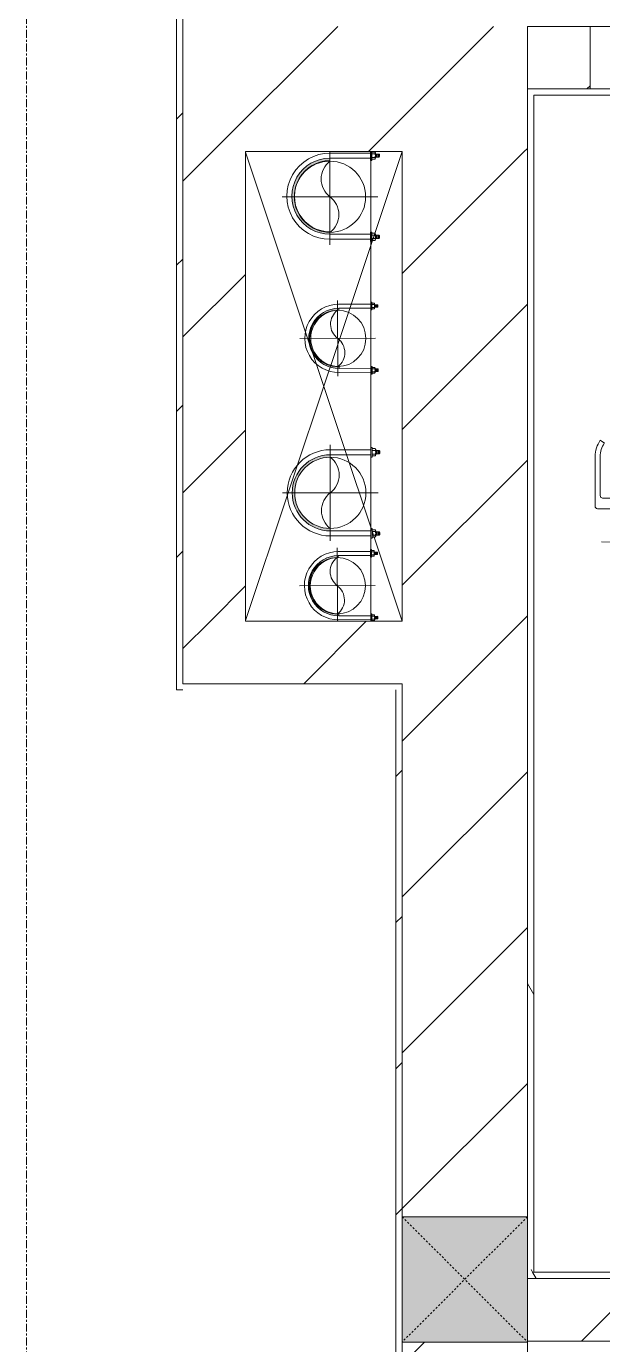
# Model space of a CAD drawing. Header units: millimetres. Extents: x 5357 to 259384, y -16348 to 109893.
# Drawn here: x 118253 to 119173, y 40231 to 42337 of the extents above; entities that cross this region are included whole.
import ezdxf

# ---------------------------------------------------------------- set-up
doc = ezdxf.new("R2010")
doc.units = ezdxf.units.MM
for name, pattern in [('Dash', [6, 3, -3]), ('Grid Line', [22.225, 12.7, -3.175, 3.175, -3.175]), ('IMPORT-CENTER _3_', [10.16, 6.35, -1.27, 1.27, -1.27])]:
    doc.linetypes.add(name, pattern=pattern)
for name, color, linetype, lineweight in [('0-1', 7, 'Continuous', 5), ('0-2', 53, 'Continuous', 9), ('A-DETL-GENF-1', 53, 'Continuous', 9), ('A-DOOR-1', 254, 'Continuous', 9), ('A-DOOR-2', 53, 'Continuous', 9), ('A-FLOR-1', 53, 'Continuous', 9), ('A-WALL', 113, 'Continuous', 9), ('A-WALL-1', 9, 'Continuous', 18), ('A-WALL-3', 113, 'Continuous', 18), ('A-WALL-PATT', 111, 'Continuous', 9), ('A-WALL-PATT-1', 10, 'Continuous', 9), ('A-WALL-PATT-2', 53, 'Continuous', 9), ('G-IMPT', 8, 'Continuous', 9), ('G-IMPT-2', 8, 'IMPORT-CENTER _3_', 9), ('I-WALL-1', 9, 'Continuous', 18), ('I-WALL-3', 2, 'Continuous', 18), ('M-EQPM', 50, 'Continuous', 9), ('S-COLS', 52, 'Continuous', 9), ('S-COLS-1', 253, 'Continuous', 5), ('S-COLS-5', 52, 'Continuous', 18), ('S-COLS-6', 52, 'Dash', 9), ('S-COLS-HDLN', 52, 'Dash', 9), ('S-GRID-1', 1, 'Grid Line', 9)]:
    doc.layers.add(name, color=color, linetype=linetype, lineweight=lineweight)
pattern_1 = [(45, (0, 0), (-124.4508, 124.4508), [])]
pattern_2 = [(45, (0, 0), (-116.67262, 116.67262), [])]
pattern_3 = [(0, (0, 0), (894.08, 223.52), [73.762, -596.798, 73.762, -596.798, -3576.32]), (0, (0, 0), (894.08, 223.52), [-1341.12, 73.762, -1267.358, 73.762, -596.798, -1564.64]), (0, (0, 0), (894.08, 223.52), [-3352.8, 73.762, -373.278, 73.762, -1043.838]), (120, (335.28, 111.76), (-640.614, 662.536), [73.762, -596.798, 73.762, -4173.118]), (120, (335.28, 111.76), (-640.614, 662.536), [-744.322, -596.798, 73.762, -1267.358, -2235.2]), (120, (335.28, 111.76), (-640.614, 662.536), [-2682.24, 73.762, -596.798, 73.762, -1490.878]), (120, (335.28, 111.76), (-640.614, 662.536), [-3426.562, -373.278, 73.762, -1043.838]), (240, (447.04, 558.8), (-253.466, -886.056), [73.762, -596.798, 73.762, -4173.118]), (240, (447.04, 558.8), (-253.466, -886.056), [-744.322, -596.798, 73.762, -1267.358, -2235.2]), (240, (447.04, 558.8), (-253.466, -886.056), [-2682.24, 73.762, -596.798, 73.762, -1490.878]), (240, (447.04, 558.8), (-253.466, -886.056), [-3426.562, -373.278, 73.762, -1043.838])]

# ---------------------------------------------------------------- blocks, each defined once
blk = doc.blocks.new('NCV_TKTC_KET CAU_rvt-1-TKCS_MB CẢNH QUAN CÂY XANH')
at = {"layer": 'A-FLOR-1'}
blk.add_line((118602.6, 41386.9), (118602.6, 42136.9), dxfattribs=at)
blk = doc.blocks.new('DOOR_CW_01 CANH MO-PANEL KINH - DIG_02-800x2200-CỬA NHÔM KÍNH-401063-TKCS_MB CẢNH QUAN CÂY XANH')
at = {"layer": 'A-DETL-GENF-1'}
for p, q in [((-347, -182), (-347, -62)), ((-347, -62), (-307, -62)), ((-307, -62), (-307, -182)), ((-307, -182), (-347, -182)), ((-341, -196), (-341, -182)), ((-341, -182), (-313, -182)), ((-313, -182), (-313, -196)), ((-347, -196), (-341, -196)), ((-347, -638), (-347, -196)), ((-307, -196), (-313, -196)), ((-307, -196), (-307, -638)), ((-383.9, -611.2), (-377.3, -615.8)), ((-270.1, -611.2), (-276.7, -615.8)), ((-392, -637), (-392, -716.5)), ((-384, -699.5), (-384, -637)), ((-347, -638), (-341, -638)), ((-307, -652), (-347, -652)), ((-347, -652), (-347, -772)), ((-341, -652), (-341, -638)), ((-313, -652), (-341, -652)), ((-307, -638), (-313, -638)), ((-313, -638), (-313, -652)), ((-307, -772), (-307, -652)), ((-270, -699.5), (-270, -637)), ((-262, -637), (-262, -716.5)), ((-349, -692.2), (-349, -731.8)), ((-347, -692.2), (-349, -692.2)), ((-347, -692.2), (-347, -731.8)), ((-307, -692.2), (-307, -731.8)), ((-307, -692.2), (-305, -692.2)), ((-305, -692.2), (-305, -731.8)), ((-349, -703.5), (-380, -703.5)), ((-305, -703.5), (-274, -703.5)), ((-349, -720.5), (-388, -720.5)), ((-349, -731.8), (-347, -731.8)), ((-305, -731.8), (-307, -731.8)), ((-305, -720.5), (-266, -720.5)), ((-347, -772), (-307, -772))]:
    blk.add_line(p, q, dxfattribs=at)
blk.add_circle((-357, -60), 10, dxfattribs=at)
for centre, radius, start, end in [((-357, -60), 714, 268, 0), ((-347, -637), 45, 145, 180), ((-347, -637), 37, 145, 180), ((-307, -637), 37, 0, 35), ((-307, -637), 45, 360, 35), ((-380, -699.5), 4, 180, 270), ((-274, -699.5), 4, 270, 0), ((-388, -716.5), 4, 180, 270), ((-266, -716.5), 4, 270, 0)]:
    blk.add_arc(centre, radius, start, end, dxfattribs=at)
at = {"layer": 'A-DOOR-2'}
for p, q in [((-400, -50), (-400, 50)), ((-400, 50), (-350, 50)), ((-350, 50), (-350, 0)), ((350, 0), (350, 50)), ((350, 50), (400, 50)), ((400, 50), (400, -50)), ((-360, 0), (-360, -50)), ((-350, 0), (-360, 0)), ((360, 0), (350, 0)), ((360, -50), (360, 0)), ((-360, -50), (-400, -50)), ((-357, -50), (-332, -50)), ((400, -50), (360, -50))]:
    blk.add_line(p, q, dxfattribs=at)
blk = doc.blocks.new('NCV_TKTC_TANG 1_rvt-1-TKCS_MB CẢNH QUAN CÂY XANH')
at = {"layer": 'A-WALL-PATT-1'}
h = blk.add_hatch(dxfattribs=at)
h.set_pattern_fill('FP_2', color=256, style=0, pattern_type=2)
h.set_pattern_definition(pattern_1)
h.paths.add_polyline_path([(120348.3, 42236.9), (120852.6, 42236.9), (120852.6, 42336.9), (119952.6, 42336.9), (119952.6, 42236.9)])
h.paths.add_polyline_path([(119137.9, 42236.9), (119152.6, 42236.9), (119152.6, 42336.9), (119052.6, 42335.3), (119052.6, 42236.9)])
h = blk.add_hatch(dxfattribs=at)
h.set_pattern_fill('FP_11', color=256, style=0, pattern_type=2)
h.set_pattern_definition(pattern_3)
h.paths.add_polyline_path([(119062.6, 42226.9), (120852.6, 42226.9), (120852.6, 42236.9), (119052.6, 42236.9), (119052.6, 42226.9)])
h = blk.add_hatch(dxfattribs=at)
h.set_pattern_fill('FP_11', color=256, style=0, pattern_type=2)
h.set_pattern_definition(pattern_3)
h.paths.add_polyline_path([(119052.6, 40346.9), (119062.6, 40346.9), (119062.6, 42226.9), (119052.6, 42226.9), (119052.6, 40855.9)])
h = blk.add_hatch(dxfattribs=at)
h.set_pattern_fill('FP_11', color=256, style=0, pattern_type=2)
h.set_pattern_definition(pattern_3)
h.paths.add_polyline_path([(119137.9, 40336.9), (120842.6, 40336.9), (120842.6, 40346.9), (119052.6, 40346.9), (119052.6, 40336.9)])
h = blk.add_hatch(dxfattribs=at)
h.set_pattern_fill('FP_2', color=256, style=0, pattern_type=2)
h.set_pattern_definition(pattern_1)
h.paths.add_polyline_path([(119052.6, 40236.9), (120852.6, 40236.9), (120852.6, 40336.9), (119052.6, 40336.9)])
h.paths.add_polyline_path([(120953.5, 40236.9), (122752.6, 40236.9), (122752.6, 40336.9), (120952.6, 40336.9), (120952.6, 40236.9)])
at = {"layer": 'A-WALL-PATT-2'}
h = blk.add_hatch(dxfattribs=at)
h.set_pattern_fill('FP_10', color=256, style=0, pattern_type=2)
h.set_pattern_definition(pattern_2)
h.paths.add_polyline_path([(119052.6, 37236.9), (119062.6, 37236.9), (119062.6, 37387.8), (119052.6, 37387.8)])
h.paths.add_polyline_path([(119062.6, 38477.8), (119062.6, 40236.9), (119052.6, 40236.9), (119052.6, 38477.8)])
at = {"layer": 'A-WALL-1'}
for p, q in [((119152.6, 42336.9), (119052.6, 42336.9)), ((119052.6, 42336.9), (119052.6, 42236.9)), ((119052.6, 42236.9), (119152.6, 42236.9)), ((120852.6, 40336.9), (119052.6, 40336.9)), ((119052.6, 40336.9), (119052.6, 40236.9)), ((119052.6, 40236.9), (120852.6, 40236.9))]:
    blk.add_line(p, q, dxfattribs=at)
at = {"layer": 'I-WALL-1'}
for p, q in [((119152.6, 42236.9), (119052.6, 42236.9)), ((119052.6, 42236.9), (119052.6, 42226.9)), ((119052.6, 42226.9), (119052.6, 40346.9)), ((119062.6, 42226.9), (120842.6, 42226.9)), ((119062.6, 40346.9), (119062.6, 42226.9)), ((119052.6, 40346.9), (119052.6, 40336.9)), ((119052.6, 40336.9), (120842.6, 40336.9)), ((119254.1, 40346.9), (119062.6, 40346.9)), ((119062.6, 40236.9), (119052.6, 40236.9)), ((119052.6, 40236.9), (119052.6, 38477.8))]:
    blk.add_line(p, q, dxfattribs=at)
at = {"layer": 'A-DOOR-1'}
blk.add_blockref('DOOR_CW_01 CANH MO-PANEL KINH - DIG_02-800x2200-CỬA NHÔM KÍNH-401063-TKCS_MB CẢNH QUAN CÂY XANH', (119552.6, 42286.9), dxfattribs=at)
blk = doc.blocks.new('TKTC_XREF_251221_MB TANG 1 - TKTC_XREF_260130_MB TANG 1_dwg_CUM U_DN100-V308-TKCS_MB CẢNH QUAN CÂY XANH')
at = {"layer": 'G-IMPT'}
blk.add_hatch(color=256, dxfattribs=at).paths.add_polyline_path([(0, -61), (0, -57), (14.8, -55.1), (28.5, -49.4), (40.3, -40.3), (49.4, -28.5), (55.1, -14.8), (57, 0), (55.1, 14.8), (49.4, 28.5), (40.3, 40.3), (28.5, 49.4), (14.8, 55.1), (0, 57), (0, 61), (15.8, 58.9), (30.5, 52.8), (43.1, 43.1), (52.8, 30.5), (58.9, 15.8), (61, 0), (58.9, -15.8), (52.8, -30.5), (43.1, -43.1), (30.5, -52.8), (15.8, -58.9)])
for p, q in [((-79.1, 66.6), (-79.1, 63.4)), ((-76.6, 66.6), (-76.6, 63.4)), ((-74.6, 66.6), (-74.6, 63.4)), ((-72.7, 69.3), (-72.7, 60.7)), ((-66.9, 67.9), (-71.7, 67.9)), ((-66.9, 62.1), (-71.7, 62.1)), ((-65, 69), (0, 69)), ((-79.1, -63.4), (-79.1, -66.6)), ((-76.6, -63.4), (-76.6, -66.6)), ((-74.6, -63.4), (-74.6, -66.6)), ((-72.7, -60.7), (-72.7, -69.3)), ((-66.9, -62.1), (-71.7, -62.1)), ((-66.9, -67.9), (-71.7, -67.9)), ((-66.9, -72.7), (-66.9, -70.8)), ((-65, -69), (0, -69))]:
    blk.add_line(p, q, dxfattribs=at)
at = {"layer": 'G-IMPT', "flags": 128}
for points in [[(-72.7, 67.6), (-78.1, 67.6), (-78.1, 62.4), (-72.7, 62.4)], [(-71.7, 59.2), (-66.9, 59.2), (-66.9, 70.8), (-71.7, 70.8)], [(-66.9, 70.8), (-66.9, 72.7), (-65, 72.7), (-65, 57.3), (-66.9, 57.3), (-66.9, 59.2)], [(-65, 61), (0, 61), (0, 57)], [(-72.7, -62.4), (-78.1, -62.4), (-78.1, -67.6), (-72.7, -67.6)], [(-71.7, -70.8), (-66.9, -70.8), (-66.9, -59.2), (-71.7, -59.2)], [(-66.9, -59.2), (-66.9, -57.3), (-65, -57.3), (-65, -72)], [(-65, -61), (0, -61), (0, -57)]]:
    blk.add_lwpolyline(points, dxfattribs=at)
at = {"layer": 'G-IMPT'}
for centre, radius, start, end in [((-78.1, 66.6), 0.96, 90, 180), ((-78.1, 63.4), 0.96, 180, 270), ((-71.1, 69.3), 1.56, 112.6199, 247.3801), ((-67.9, 65), 4.8, 143.1301, 216.8699), ((-71.1, 60.7), 1.56, 112.6199, 247.3801), ((0, 0), 69, 270, 90), ((0, 0), 61, 270, 90), ((0, 0), 57, 270, 90), ((-78.1, -63.4), 0.96, 90, 180), ((-78.1, -66.6), 0.96, 180, 270), ((-71.1, -60.7), 1.56, 112.6199, 247.3801), ((-67.9, -65), 4.8, 143.1301, 216.8699), ((-71.1, -69.3), 1.56, 112.6199, 247.3801)]:
    blk.add_arc(centre, radius, start, end, dxfattribs=at)
blk = doc.blocks.new('TKTC_XREF_251221_MB TANG 1 - TKTC_XREF_260130_MB TANG 1_dwg_$cc-V309-TKCS_MB CẢNH QUAN CÂY XANH')
at = {"layer": 'G-IMPT'}
blk.add_circle((0, 0), 0.5, dxfattribs=at)
for centre, radius, start, end in [((0, 0), 0.5, 90, 270), ((0.188, 0.25), 0.313, 126.8699, 233.1301), ((-0.188, -0.25), 0.313, 306.8699, 53.1301)]:
    blk.add_arc(centre, radius, start, end, dxfattribs=at)
at = {"layer": 'G-IMPT-2'}
for p, q in [((0, -0.628), (0, 0.673)), ((-0.673, 0), (0.673, 0))]:
    blk.add_line(p, q, dxfattribs=at)
blk = doc.blocks.new('TKTC_XREF_251221_MB TANG 1 - TKTC_XREF_260130_MB TANG 1_dwg_$cc-4202122-TKCS_MB CẢNH QUAN CÂY XANH')
at = {"layer": 'G-IMPT'}
blk.add_circle((0, 0), 0.5, dxfattribs=at)
for centre, radius, start, end in [((0, 0), 0.5, 90, 270), ((0.188, 0.25), 0.313, 126.8699, 233.1301), ((-0.188, -0.25), 0.313, 306.8699, 53.1301)]:
    blk.add_arc(centre, radius, start, end, dxfattribs=at)
at = {"layer": 'G-IMPT-2'}
for p, q in [((0, -0.673), (0, 0.673)), ((-0.673, 0), (0.673, 0))]:
    blk.add_line(p, q, dxfattribs=at)
blk = doc.blocks.new('TKTC_XREF_251221_MB TANG 1 - TKTC_XREF_260130_MB TANG 1_dwg_CUM U_DN100-4202112-TKCS_MB CẢNH QUAN CÂY XANH')
at = {"layer": 'G-IMPT'}
blk.add_hatch(color=256, dxfattribs=at).paths.add_polyline_path([(0, 61), (0, 57), (14.8, 55.1), (28.5, 49.4), (40.3, 40.3), (49.4, 28.5), (55.1, 14.8), (57, 0), (55.1, -14.8), (49.4, -28.5), (40.3, -40.3), (28.5, -49.4), (14.8, -55.1), (0, -57), (0, -61), (15.8, -58.9), (30.5, -52.8), (43.1, -43.1), (52.8, -30.5), (58.9, -15.8), (61, 0), (58.9, 15.8), (52.8, 30.5), (43.1, 43.1), (30.5, 52.8), (15.8, 58.9)])
for p, q in [((-79.1, 66.6), (-79.1, 63.4)), ((-76.6, 66.6), (-76.6, 63.4)), ((-74.6, 66.6), (-74.6, 63.4)), ((-72.7, 69.3), (-72.7, 60.7)), ((-66.9, 67.9), (-71.7, 67.9)), ((-65, 69), (0, 69)), ((-66.9, 62.1), (-71.7, 62.1)), ((-72.7, -60.7), (-72.7, -69.3)), ((-66.9, -62.1), (-71.7, -62.1)), ((-79.1, -63.4), (-79.1, -66.6)), ((-76.6, -63.4), (-76.6, -66.6)), ((-74.6, -63.4), (-74.6, -66.6)), ((-66.9, -67.9), (-71.7, -67.9)), ((-65, -69), (0, -69))]:
    blk.add_line(p, q, dxfattribs=at)
at = {"layer": 'G-IMPT', "flags": 128}
for points in [[(-72.7, 67.6), (-78.1, 67.6), (-78.1, 62.4), (-72.7, 62.4)], [(-71.7, 59.2), (-66.9, 59.2), (-66.9, 70.8), (-71.7, 70.8)], [(-66.9, 70.8), (-66.9, 72.7), (-65, 72.7), (-65, 57.3), (-66.9, 57.3), (-66.9, 59.2)], [(-65, 61), (0, 61), (0, 57)], [(-72.7, -62.4), (-78.1, -62.4), (-78.1, -67.6), (-72.7, -67.6)], [(-71.7, -70.8), (-66.9, -70.8), (-66.9, -59.2), (-71.7, -59.2)], [(-66.9, -59.2), (-66.9, -57.3), (-65, -57.3), (-65, -72.7), (-66.9, -72.7), (-66.9, -70.8)], [(-65, -61), (0, -61), (0, -57)]]:
    blk.add_lwpolyline(points, dxfattribs=at)
at = {"layer": 'G-IMPT'}
for centre, radius, start, end in [((-78.1, 66.6), 0.96, 90, 180), ((-78.1, 63.4), 0.96, 180, 270), ((-71.1, 69.3), 1.56, 112.6199, 247.3801), ((-67.9, 65), 4.8, 143.1301, 216.8699), ((0, 0), 69, 270, 90), ((-71.1, 60.7), 1.56, 112.6199, 247.3801), ((0, 0), 61, 270, 90), ((0, 0), 57, 270, 90), ((-78.1, -63.4), 0.96, 90, 180), ((-71.1, -60.7), 1.56, 112.6199, 247.3801), ((-67.9, -65), 4.8, 143.1301, 216.8699), ((-78.1, -66.6), 0.96, 180, 270), ((-71.1, -69.3), 1.56, 112.6199, 247.3801)]:
    blk.add_arc(centre, radius, start, end, dxfattribs=at)
blk = doc.blocks.new('TKTC_XREF_251221_MB TANG 1 - TKTC_XREF_260130_MB TANG 1_dwg_CUM U_DN100-V310-TKCS_MB CẢNH QUAN CÂY XANH')
at = {"layer": 'G-IMPT'}
blk.add_hatch(color=256, dxfattribs=at).paths.add_polyline_path([(0, 61), (0, 57), (14.8, 55.1), (28.5, 49.4), (40.3, 40.3), (49.4, 28.5), (55.1, 14.8), (57, 0), (55.1, -14.8), (49.4, -28.5), (40.3, -40.3), (28.5, -49.4), (14.8, -55.1), (0, -57), (0, -61), (15.8, -58.9), (30.5, -52.8), (43.1, -43.1), (52.8, -30.5), (58.9, -15.8), (61, 0), (58.9, 15.8), (52.8, 30.5), (43.1, 43.1), (30.5, 52.8), (15.8, 58.9)])
for p, q in [((-79.1, 66.6), (-79.1, 63.4)), ((-76.6, 66.6), (-76.6, 63.4)), ((-74.6, 66.6), (-74.6, 63.4)), ((-72.7, 69.3), (-72.7, 60.7)), ((-66.9, 67.9), (-71.7, 67.9)), ((-65, 69), (0, 69)), ((-66.9, 62.1), (-71.7, 62.1)), ((-72.7, -60.7), (-72.7, -69.3)), ((-66.9, -62.1), (-71.7, -62.1)), ((-79.1, -63.4), (-79.1, -66.6)), ((-76.6, -63.4), (-76.6, -66.6)), ((-74.6, -63.4), (-74.6, -66.6)), ((-66.9, -67.9), (-71.7, -67.9)), ((-65, -69), (0, -69))]:
    blk.add_line(p, q, dxfattribs=at)
at = {"layer": 'G-IMPT', "flags": 128}
for points in [[(-72.7, 67.6), (-78.1, 67.6), (-78.1, 62.4), (-72.7, 62.4)], [(-71.7, 59.2), (-66.9, 59.2), (-66.9, 70.8), (-71.7, 70.8)], [(-66.9, 70.8), (-66.9, 72.7), (-65, 72.7), (-65, 57.3), (-66.9, 57.3), (-66.9, 59.2)], [(-65, 61), (0, 61), (0, 57)], [(-72.7, -62.4), (-78.1, -62.4), (-78.1, -67.6), (-72.7, -67.6)], [(-71.7, -70.8), (-66.9, -70.8), (-66.9, -59.2), (-71.7, -59.2)], [(-66.9, -59.2), (-66.9, -57.3), (-65, -57.3), (-65, -71.5)], [(-65, -61), (0, -61), (0, -57)]]:
    blk.add_lwpolyline(points, dxfattribs=at)
at = {"layer": 'G-IMPT'}
for centre, radius, start, end in [((-78.1, 66.6), 0.96, 90, 180), ((-78.1, 63.4), 0.96, 180, 270), ((-71.1, 69.3), 1.56, 112.6199, 247.3801), ((-67.9, 65), 4.8, 143.1301, 216.8699), ((0, 0), 69, 270, 90), ((-71.1, 60.7), 1.56, 112.6199, 247.3801), ((0, 0), 61, 270, 90), ((0, 0), 57, 270, 90), ((-78.1, -63.4), 0.96, 90, 180), ((-71.1, -60.7), 1.56, 112.6199, 247.3801), ((-67.9, -65), 4.8, 143.1301, 216.8699), ((-78.1, -66.6), 0.96, 180, 270), ((-71.1, -69.3), 1.56, 112.6199, 247.3801)]:
    blk.add_arc(centre, radius, start, end, dxfattribs=at)
blk = doc.blocks.new('TKTC_XREF_251221_MB TANG 1 - TKTC_XREF_260130_MB TANG 1_dwg_$cc-V311-TKCS_MB CẢNH QUAN CÂY XANH')
at = {"layer": 'G-IMPT'}
blk.add_circle((0, 0), 0.5, dxfattribs=at)
for centre, radius, start, end in [((0, 0), 0.5, 90, 270), ((0.188, 0.25), 0.313, 126.8699, 233.1301), ((-0.188, -0.25), 0.313, 306.8699, 53.1301)]:
    blk.add_arc(centre, radius, start, end, dxfattribs=at)
at = {"layer": 'G-IMPT-2'}
for p, q in [((0, -0.673), (0, 0.635)), ((-0.673, 0), (0.673, 0))]:
    blk.add_line(p, q, dxfattribs=at)
blk = doc.blocks.new('TKTC_XREF_251221_MB TANG 1 - TKTC_XREF_260130_MB TANG 1_dwg_CUM U_DN100-4202115-TKCS_MB CẢNH QUAN CÂY XANH')
at = {"layer": 'G-IMPT'}
blk.add_hatch(color=256, dxfattribs=at).paths.add_polyline_path([(0, -61), (0, -57), (14.8, -55.1), (28.5, -49.4), (40.3, -40.3), (49.4, -28.5), (55.1, -14.8), (57, 0), (55.1, 14.8), (49.4, 28.5), (40.3, 40.3), (28.5, 49.4), (14.8, 55.1), (0, 57), (0, 61), (15.8, 58.9), (36.8, 48), (43.1, 43.1), (52.8, 30.5), (58.9, 15.8), (61, 0), (58.9, -15.8), (52.8, -30.5), (43.1, -43.1), (30.5, -52.8), (15.8, -58.9)])
for p, q in [((-79.1, 66.6), (-79.1, 63.4)), ((-76.6, 66.6), (-76.6, 63.4)), ((-74.6, 66.6), (-74.6, 63.4)), ((-72.7, 69.3), (-72.7, 60.7)), ((-66.9, 67.9), (-71.7, 67.9)), ((-66.9, 62.1), (-71.7, 62.1)), ((-65, 69), (0, 69)), ((-79.1, -63.4), (-79.1, -66.6)), ((-76.6, -63.4), (-76.6, -66.6)), ((-74.6, -63.4), (-74.6, -66.6)), ((-72.7, -60.7), (-72.7, -69.3)), ((-66.9, -62.1), (-71.7, -62.1)), ((-66.9, -67.9), (-71.7, -67.9)), ((-65, -69), (0, -69))]:
    blk.add_line(p, q, dxfattribs=at)
at = {"layer": 'G-IMPT', "flags": 128}
for points in [[(-72.7, 67.6), (-78.1, 67.6), (-78.1, 62.4), (-72.7, 62.4)], [(-71.7, 59.2), (-66.9, 59.2), (-66.9, 70.8), (-71.7, 70.8)], [(-66.9, 70.8), (-66.9, 72.7), (-65, 72.7), (-65, 57.3), (-66.9, 57.3), (-66.9, 59.2)], [(-65, 61), (0, 61), (0, 57)], [(-72.7, -62.4), (-78.1, -62.4), (-78.1, -67.6), (-72.7, -67.6)], [(-71.7, -70.8), (-66.9, -70.8), (-66.9, -59.2), (-71.7, -59.2)], [(-66.9, -59.2), (-66.9, -57.3), (-65, -57.3), (-65, -72.7), (-66.9, -72.7), (-66.9, -70.8)], [(-65, -61), (0, -61), (0, -57)]]:
    blk.add_lwpolyline(points, dxfattribs=at)
at = {"layer": 'G-IMPT'}
for centre, radius, start, end in [((-78.1, 66.6), 0.96, 90, 180), ((-78.1, 63.4), 0.96, 180, 270), ((-71.1, 69.3), 1.56, 112.6199, 247.3801), ((-67.9, 65), 4.8, 143.1301, 216.8699), ((-71.1, 60.7), 1.56, 112.6199, 247.3801), ((0, 0), 69, 270, 90), ((0, 0), 61, 270, 90), ((0, 0), 57, 270, 90), ((-78.1, -63.4), 0.96, 90, 180), ((-78.1, -66.6), 0.96, 180, 270), ((-71.1, -60.7), 1.56, 112.6199, 247.3801), ((-67.9, -65), 4.8, 143.1301, 216.8699), ((-71.1, -69.3), 1.56, 112.6199, 247.3801)]:
    blk.add_arc(centre, radius, start, end, dxfattribs=at)
blk = doc.blocks.new('TKTC_XREF_251221_MB TANG 1 - TKTC_XREF_260130_MB TANG 1_dwg_$cc-4202118-TKCS_MB CẢNH QUAN CÂY XANH')
at = {"layer": 'G-IMPT'}
blk.add_circle((0, 0), 0.5, dxfattribs=at)
for centre, radius, start, end in [((0, 0), 0.5, 90, 270), ((0.188, 0.25), 0.313, 126.8699, 233.1301), ((-0.188, -0.25), 0.313, 306.8699, 53.1301)]:
    blk.add_arc(centre, radius, start, end, dxfattribs=at)
at = {"layer": 'G-IMPT-2'}
for p, q in [((0, -0.673), (0, 0.673)), ((-0.673, 0), (0.673, 0))]:
    blk.add_line(p, q, dxfattribs=at)
blk = doc.blocks.new('TKTC_XREF_251221_MB TANG 1 - TKTC_XREF_260130_MB TANG 1_dwg-4202109-TKCS_MB CẢNH QUAN CÂY XANH')
at = {"layer": 'G-IMPT'}
for p, q in [((-84349.1, -359959.7), (-84349.1, -359209.7)), ((-84299.3, -359209.5), (-84299.3, -359959.7))]:
    blk.add_line(p, q, dxfattribs=at)
for name, p, xscale, yscale, zscale, rotation in [('TKTC_XREF_251221_MB TANG 1 - TKTC_XREF_260130_MB TANG 1_dwg_$cc-V311-TKCS_MB CẢNH QUAN CÂY XANH', (-84414.4, -359281.9), 113.7150000000091, 113.7150000000091, 113.7150000000091, 359.9990086636432), ('TKTC_XREF_251221_MB TANG 1 - TKTC_XREF_260130_MB TANG 1_dwg_CUM U_DN100-V310-TKCS_MB CẢNH QUAN CÂY XANH', (-84414.4, -359281), 0.9975000000000005, 0.9975000000000005, 0.9975000000000005, 180.000991338195), ('TKTC_XREF_251221_MB TANG 1 - TKTC_XREF_260130_MB TANG 1_dwg_$cc-4202118-TKCS_MB CẢNH QUAN CÂY XANH', (-84402.1, -359508.1), 90.00000000005107, 90.00000000005107, 90.00000000005107, 0.3740267799372842), ('TKTC_XREF_251221_MB TANG 1 - TKTC_XREF_260130_MB TANG 1_dwg_CUM U_DN100-4202112-TKCS_MB CẢNH QUAN CÂY XANH', (-84413.9, -359754.8), 0.9974999999999965, 0.9974999999999965, 0.9974999999999965, 180.0009913385626), ('TKTC_XREF_251221_MB TANG 1 - TKTC_XREF_260130_MB TANG 1_dwg_$cc-V309-TKCS_MB CẢNH QUAN CÂY XANH', (-84402.7, -359903.2), 90.00000000005107, 90.00000000005107, 90.00000000005107, 0.3740267799372842)]:
    blk.add_blockref(name, p, dxfattribs=dict(xscale=xscale, yscale=yscale, zscale=zscale, rotation=rotation))
at = {"extrusion": (0, 0, -1)}
for name, p, xscale, yscale, zscale, rotation in [('TKTC_XREF_251221_MB TANG 1 - TKTC_XREF_260130_MB TANG 1_dwg_CUM U_DN100-4202115-TKCS_MB CẢNH QUAN CÂY XANH', (84400.2, -359508.1), 0.7894736842105242, 0.7894736842105242, -0.7894736842105242, 359.6259732184666), ('TKTC_XREF_251221_MB TANG 1 - TKTC_XREF_260130_MB TANG 1_dwg_$cc-4202122-TKCS_MB CẢNH QUAN CÂY XANH', (84413.9, -359754.8), 113.7150000000092, 113.7150000000092, -113.7150000000092, 179.9990086636432), ('TKTC_XREF_251221_MB TANG 1 - TKTC_XREF_260130_MB TANG 1_dwg_CUM U_DN100-V308-TKCS_MB CẢNH QUAN CÂY XANH', (84400.8, -359903.2), 0.7894736842105242, 0.7894736842105242, -0.7894736842105242, 359.6259732184666)]:
    blk.add_blockref(name, p, dxfattribs=dict(at, xscale=xscale, yscale=yscale, zscale=zscale, rotation=rotation))
blk = doc.blocks.new('TKTC_XREF_251221_MB TANG 1 - TKTC_XREF_251221_MB TANG 1-2038492-TKCS_MB CẢNH QUAN CÂY XANH')
blk.add_blockref('TKTC_XREF_251221_MB TANG 1 - TKTC_XREF_260130_MB TANG 1_dwg-4202109-TKCS_MB CẢNH QUAN CÂY XANH', (169499.1, 384109.7))
blk = doc.blocks.new('G1_SOF - BO TRU - 200x200-3051103-TKCS_MB CẢNH QUAN CÂY XANH')
at = {"layer": 'S-COLS-HDLN'}
for p, q in [((-100, -100), (100, 100)), ((100, -100), (-100, 100))]:
    blk.add_line(p, q, dxfattribs=at)

msp = doc.modelspace()

# ---------------------------------------------------------------- hatches: boundary and pattern name
at = {"layer": 'A-WALL-PATT'}
h = msp.add_hatch(dxfattribs=at)
h.set_pattern_fill('FP_41', color=256, style=0, pattern_type=2)
h.set_pattern_definition(pattern_2)
h.paths.add_polyline_path([(118502.5, 41276.9), (118502.5, 45446.9), (118492.5, 45446.9), (118492.5, 41276.9)])
h = msp.add_hatch(dxfattribs=at)
h.set_pattern_fill('FP_1', color=256, style=0, pattern_type=2)
h.set_pattern_definition(pattern_1)
h.paths.add_polyline_path([(118532.6, 42136.9), (119052.5, 42136.9), (119052.5, 42336.9), (118502.5, 42336.9), (118502.5, 42136.9)])
h = msp.add_hatch(dxfattribs=at)
h.set_pattern_fill('FP_1', color=256, style=0, pattern_type=2)
h.set_pattern_definition(pattern_1)
h.paths.add_polyline_path([(118502.5, 41386.9), (118602.5, 41386.9), (118602.5, 42136.9), (118502.5, 42136.9), (118502.5, 41842.2)])
h = msp.add_hatch(dxfattribs=at)
h.set_pattern_fill('FP_1', color=256, style=0, pattern_type=2)
h.set_pattern_definition(pattern_1)
h.paths.add_polyline_path([(119052.5, 41286.9), (119052.5, 42136.9), (118852.5, 42136.9), (118852.5, 41286.9)])
h = msp.add_hatch(dxfattribs=at)
h.set_pattern_fill('FP_1', color=256, style=0, pattern_type=2)
h.set_pattern_definition(pattern_1)
h.paths.add_polyline_path([(118532.6, 41286.9), (118852.5, 41286.9), (118852.5, 41386.9), (118502.5, 41386.9), (118502.5, 41286.9)])
h = msp.add_hatch(dxfattribs=at)
h.set_pattern_fill('FP_41', color=256, style=0, pattern_type=2)
h.set_pattern_definition(pattern_2)
h.paths.add_polyline_path([(118842.5, 37037.4), (118852.5, 37037.4), (118852.5, 37385.3), (118842.5, 37383.1)])
h.paths.add_polyline_path([(118842.5, 38475.3), (118852.5, 38475.3), (118852.5, 41286.9), (118842.5, 41286.9), (118842.5, 38883.4)])
h = msp.add_hatch(dxfattribs=at)
h.set_pattern_fill('FP_1', color=256, style=0, pattern_type=2)
h.set_pattern_definition(pattern_1)
h.paths.add_polyline_path([(119012.5, 37237.4), (119052.5, 37237.4), (119052.5, 37385.3), (118852.5, 37385.3), (118852.5, 37237.4)])
h.paths.add_polyline_path([(119052.5, 38475.3), (119052.5, 40235.3), (118852.5, 40235.3), (118852.5, 38475.3), (119012.5, 38475.3)])
h.paths.add_polyline_path([(119052.5, 40435.3), (119052.5, 41286.9), (118852.5, 41286.9), (118852.5, 40435.3)])
at = {"layer": 'S-COLS-1'}
msp.add_hatch(color=256, dxfattribs=at).paths.add_polyline_path([(118852.5, 40235.3), (119052.5, 40235.3), (119052.5, 40435.3), (118852.5, 40435.3)])

# ---------------------------------------------------------------- linework, layer by layer
at = {"layer": '0-2'}
for p, q in [((118704.3, 41831.1), (118602.5, 42136.1)), ((118738.5, 41795.2), (118852.6, 42136.9)), ((118710, 41814.2), (118704.3, 41831.1)), ((118852.6, 41387), (118710, 41814.2)), ((118602.6, 41388), (118737.7, 41792.6)), ((118737.7, 41792.6), (118738.5, 41795.2))]:
    msp.add_line(p, q, dxfattribs=at)
at = {"layer": 'A-WALL'}
for p, q in [((118852.5, 41286.9), (118852.5, 40435.3)), ((118852.5, 40435.3), (119052.5, 40435.3)), ((118852.5, 40235.3), (118852.5, 38475.3)), ((119052.5, 40235.3), (118852.5, 40235.3))]:
    msp.add_line(p, q, dxfattribs=at)
at = {"layer": 'A-WALL-3'}
for p, q in [((119052.5, 40435.3), (119052.5, 42336.9)), ((118602.5, 41386.9), (118602.5, 42136.9)), ((118602.5, 42136.9), (118852.5, 42136.9)), ((118852.5, 42136.9), (118852.5, 41386.9)), ((118852.5, 41386.9), (118602.5, 41386.9)), ((118502.5, 41286.9), (118842.5, 41286.9)), ((119052.5, 38475.3), (119052.5, 40235.3))]:
    msp.add_line(p, q, dxfattribs=at)
at = {"layer": 'I-WALL-3'}
for p, q in [((118492.5, 45446.9), (118492.5, 41276.9)), ((118502.5, 41286.9), (118502.5, 45236.9)), ((118492.5, 41276.9), (118502.5, 41276.9)), ((118852.5, 41286.9), (118842.5, 41286.9)), ((118842.5, 41276.9), (118842.5, 38475.3)), ((118852.5, 40235.3), (118852.5, 40435.3))]:
    msp.add_line(p, q, dxfattribs=at)
at = {"layer": 'S-COLS'}
for p, q in [((119052.5, 40435.3), (118852.5, 40435.3)), ((118852.5, 40235.3), (119052.5, 40235.3))]:
    msp.add_line(p, q, dxfattribs=at)
at = {"layer": 'S-COLS-5'}
for p, q in [((118852.5, 40435.3), (118852.5, 40235.3)), ((119052.5, 40235.3), (119052.5, 40435.3))]:
    msp.add_line(p, q, dxfattribs=at)
at = {"layer": 'S-GRID-1'}
msp.add_line((118252.6, 20960.6), (118252.6, 80482.7), dxfattribs=at)

# ---------------------------------------------------------------- block references
at = {"layer": '0-1'}
for name in ['NCV_TKTC_KET CAU_rvt-1-TKCS_MB CẢNH QUAN CÂY XANH', 'NCV_TKTC_TANG 1_rvt-1-TKCS_MB CẢNH QUAN CÂY XANH']:
    msp.add_blockref(name, (0, 0), dxfattribs=at)
at = {"layer": 'M-EQPM'}
msp.add_blockref('TKTC_XREF_251221_MB TANG 1 - TKTC_XREF_251221_MB TANG 1-2038492-TKCS_MB CẢNH QUAN CÂY XANH', (33652.6, 17236.9), dxfattribs=at)
at = {"layer": 'S-COLS-6', "rotation": 180}
msp.add_blockref('G1_SOF - BO TRU - 200x200-3051103-TKCS_MB CẢNH QUAN CÂY XANH', (118952.5, 40335.3), dxfattribs=at)

doc.saveas('drawing.dxf')
